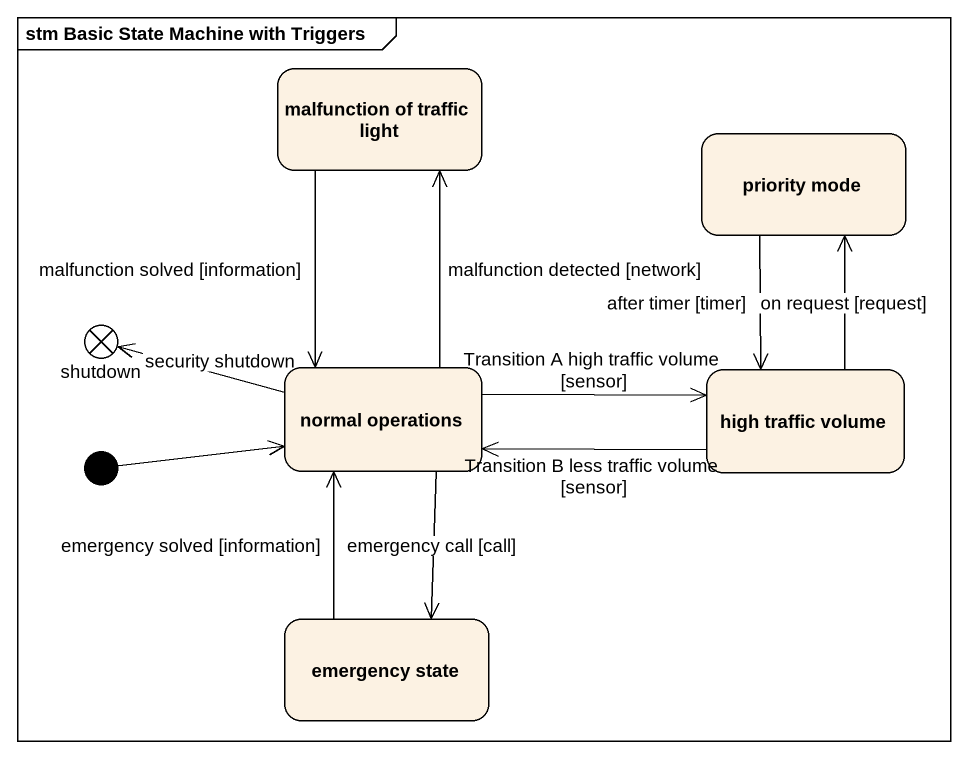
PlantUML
@startuml
mainframe stm Basic State Machine with Triggers
hide empty description
state "malfunction of traffic light" as malfunction_of_traffic_light
state "priority mode" as priority_mode
state shutdown <<choice>>
state "normal operations" as normal_operations
state "high traffic volume" as high_traffic_volume
state "emergency state" as emergency_state
[*] -right-> normal_operations
malfunction_of_traffic_light --> normal_operations : malfunction solved [information]
priority_mode --> high_traffic_volume : after timer [timer]
normal_operations -up-> malfunction_of_traffic_light : malfunction detected [network]
normal_operations -left-> shutdown : security shutdown
normal_operations -right-> high_traffic_volume : Transition A high traffic volume [sensor]
normal_operations --> emergency_state : emergency call [call]
high_traffic_volume -up-> priority_mode : on request [request]
high_traffic_volume -left-> normal_operations : Transition B less traffic volume [sensor]
emergency_state -up-> normal_operations : emergency solved [information]
@enduml
